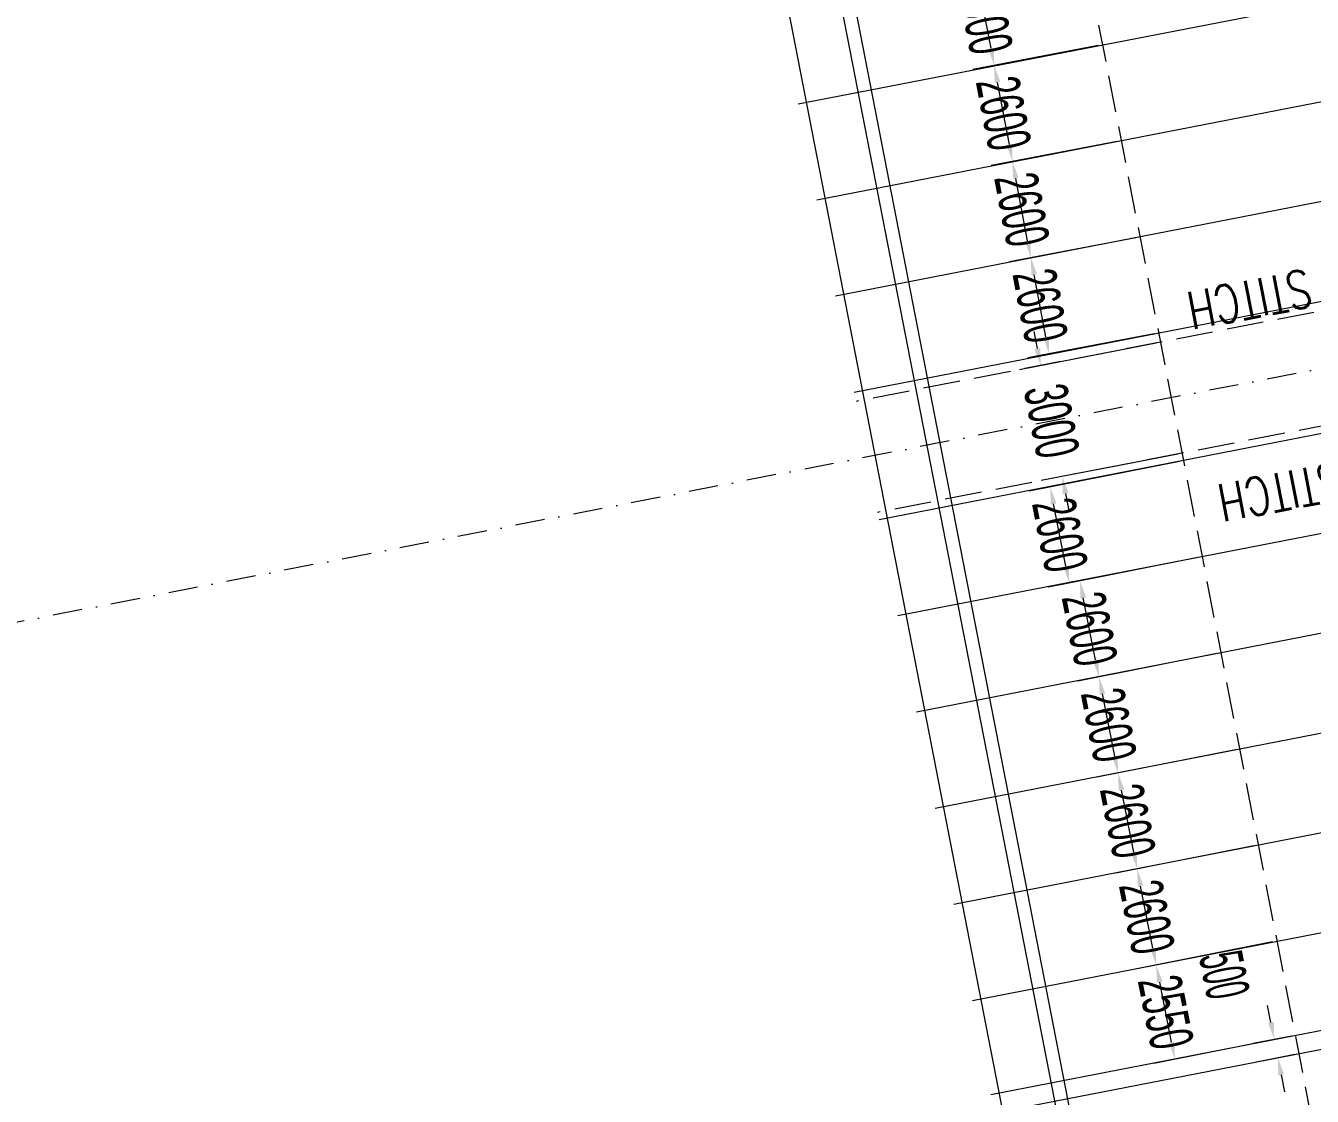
# Model space of a CAD drawing. Header units: millimetres. Extents: x 27228149 to 29012050, y 40856015 to 42918728.
# Drawn here: x 27316400 to 27350557, y 42616292 to 42644719 of the extents above; entities that cross this region are included whole.
import ezdxf

# ---------------------------------------------------------------- set-up
doc = ezdxf.new("R2010")
doc.units = ezdxf.units.MM
doc.header["$LTSCALE"] = 0.05
doc.linetypes.add('DGN Style 3', pattern=[27349.722329, 19535.51595, -7814.20638])
doc.linetypes.add('DGN Style 4', pattern=[31276.361035, 15628.41276, -7814.20638, 19.535516, -7814.20638])
doc.layers.get('Defpoints').update_dxf_attribs({"lineweight": 0})
for name, color, linetype, lineweight in [('OuterEdge_NB', 7, 'Continuous', 0), ('PlacementCurve_NB', 1, 'DGN Style 3', 0), ('S-_ANOT----_A-', 7, 'Continuous', 0), ('S-_ANOT----_T-', 7, 'Continuous', 0), ('S-_GRIDLINE_E- Adjusted', 6, 'DGN Style 4', 0), ('S-_SEG-----_E-NB', 3, 'Continuous', 13), ('S-_WALLLBW-_E-', 40, 'Continuous', 13)]:
    doc.layers.add(name, color=color, linetype=linetype, lineweight=lineweight)
doc.styles.add('Styletxt', font='txt.shx')
doc.styles.add('StyleWORKING', font='WORKING.shx')
doc.dimstyles.new('dim300', dxfattribs={"dimtxt": 750, "dimasz": 750, "dimexe": 375, "dimexo": 375, "dimgap": 375, "dimtad": 1, "dimdec": 0, "dimzin": 11, "dimdsep": 46, "dimtxsty": 'StyleWORKING', "dimsah": 1, "dimcen": 0.09, "dimclrd": 7, "dimclre": 7, "dimadec": 4, "dimazin": 3, "dimtfac": 1, "dimtdec": 0, "dimtmove": 0, "dimatfit": 3, "dimfxl": 1, "dimtolj": 1, "dimtzin": 0, "dimlwd": 0, "dimlwe": 0, "dimarcsym": 0})

# ---------------------------------------------------------------- blocks, each defined once
blk = doc.blocks.new('*D605')
at = {"layer": 'Defpoints', "color": 0, "linetype": 'Continuous', "transparency": 16777216}
for p in [(27344500, 42646769), (27341627, 42646221), (27344986, 42644215)]:
    blk.add_point(p, dxfattribs=at)
at = {"layer": 'S-_ANOT----_A-', "linetype": 'Continuous', "transparency": 16777216}
for p, q in [((27344387, 42646747), (27341062, 42646114)), ((27344873, 42644193), (27341549, 42643560))]:
    blk.add_line(p, q, dxfattribs=at)
at = {"layer": 'S-_ANOT----_A-', "color": 7, "linetype": 'Continuous', "lineweight": 0, "transparency": 16777216}
blk.add_line((27342028, 42644119), (27341713, 42645770), dxfattribs=at)
at = {"layer": 'S-_ANOT----_A-', "color": 7, "linetype": 'Continuous', "transparency": 16777216}
for points in [[(27341789, 42645784), (27341638, 42645755), (27341627, 42646221)], [(27342103, 42644134), (27341953, 42644105), (27342114, 42643667)]]:
    blk.add_solid(points, dxfattribs=at)
at = {"layer": 'S-_ANOT----_A-', "color": 0, "linetype": 'Continuous', "transparency": 16777216, "insert": (27341872, 42644945), "char_height": 1150, "attachment_point": 5, "rotation": 280.7906, "style": 'StyleWORKING'}
blk.add_mtext('\\A1;{\\W0.56522;\\C0;2600}', dxfattribs=at)
blk = doc.blocks.new('*D606')
at = {"layer": 'Defpoints', "color": 0, "linetype": 'Continuous', "transparency": 16777216}
for p in [(27344986, 42644215), (27342114, 42643667), (27345493, 42641665)]:
    blk.add_point(p, dxfattribs=at)
at = {"layer": 'S-_ANOT----_A-', "linetype": 'Continuous', "transparency": 16777216}
for p, q in [((27344873, 42644193), (27341549, 42643560)), ((27345380, 42641643), (27342036, 42641006))]:
    blk.add_line(p, q, dxfattribs=at)
at = {"layer": 'S-_ANOT----_A-', "color": 7, "linetype": 'Continuous', "lineweight": 0, "transparency": 16777216}
blk.add_line((27342515, 42641565), (27342200, 42643215), dxfattribs=at)
at = {"layer": 'S-_ANOT----_A-', "color": 7, "linetype": 'Continuous', "transparency": 16777216}
for points in [[(27342275, 42643230), (27342125, 42643201), (27342114, 42643667)], [(27342590, 42641580), (27342439, 42641551), (27342601, 42641113)]]:
    blk.add_solid(points, dxfattribs=at)
at = {"layer": 'S-_ANOT----_A-', "color": 0, "linetype": 'Continuous', "transparency": 16777216, "insert": (27342359, 42642391), "char_height": 1150, "attachment_point": 5, "rotation": 280.7906, "style": 'StyleWORKING'}
blk.add_mtext('\\A1;{\\W0.56522;\\C0;2600}', dxfattribs=at)
blk = doc.blocks.new('*D607')
at = {"layer": 'Defpoints', "color": 0, "linetype": 'Continuous', "transparency": 16777216}
for p in [(27345493, 42641665), (27342601, 42641113), (27345989, 42639112)]:
    blk.add_point(p, dxfattribs=at)
at = {"layer": 'S-_ANOT----_A-', "linetype": 'Continuous', "transparency": 16777216}
for p, q in [((27345380, 42641643), (27342036, 42641006)), ((27345876, 42639091), (27342523, 42638452))]:
    blk.add_line(p, q, dxfattribs=at)
at = {"layer": 'S-_ANOT----_A-', "color": 7, "linetype": 'Continuous', "lineweight": 0, "transparency": 16777216}
blk.add_line((27343001, 42639011), (27342687, 42640661), dxfattribs=at)
at = {"layer": 'S-_ANOT----_A-', "color": 7, "linetype": 'Continuous', "transparency": 16777216}
for points in [[(27342762, 42640676), (27342612, 42640647), (27342601, 42641113)], [(27343077, 42639026), (27342926, 42638997), (27343088, 42638559)]]:
    blk.add_solid(points, dxfattribs=at)
at = {"layer": 'S-_ANOT----_A-', "color": 0, "linetype": 'Continuous', "transparency": 16777216, "insert": (27342845, 42639837), "char_height": 1150, "attachment_point": 5, "rotation": 280.7906, "style": 'StyleWORKING'}
blk.add_mtext('\\A1;{\\W0.56522;\\C0;2600}', dxfattribs=at)
blk = doc.blocks.new('*D608')
at = {"layer": 'Defpoints', "color": 0, "linetype": 'Continuous', "transparency": 16777216}
for p in [(27347145, 42633174), (27343601, 42632470), (27347632, 42630620)]:
    blk.add_point(p, dxfattribs=at)
at = {"layer": 'S-_ANOT----_A-', "linetype": 'Continuous', "transparency": 16777216}
for p, q in [((27347032, 42633151), (27343037, 42632358)), ((27347519, 42630597), (27343544, 42629808))]:
    blk.add_line(p, q, dxfattribs=at)
at = {"layer": 'S-_ANOT----_A-', "color": 7, "linetype": 'Continuous', "lineweight": 0, "transparency": 16777216}
blk.add_line((27344018, 42630371), (27343691, 42632019), dxfattribs=at)
at = {"layer": 'S-_ANOT----_A-', "color": 7, "linetype": 'Continuous', "transparency": 16777216}
for points in [[(27343766, 42632034), (27343615, 42632004), (27343601, 42632470)], [(27344093, 42630386), (27343943, 42630356), (27344108, 42629920)]]:
    blk.add_solid(points, dxfattribs=at)
at = {"layer": 'S-_ANOT----_A-', "color": 0, "linetype": 'Continuous', "transparency": 16777216, "insert": (27343856, 42631195), "char_height": 1150, "attachment_point": 5, "rotation": 281.2357, "style": 'StyleWORKING'}
blk.add_mtext('\\A1;{\\W0.56522;\\C0;2600}', dxfattribs=at)
blk = doc.blocks.new('*D609')
at = {"layer": 'Defpoints', "color": 0, "linetype": 'Continuous', "transparency": 16777216}
for p in [(27347632, 42630620), (27344390, 42629976), (27348138, 42628070)]:
    blk.add_point(p, dxfattribs=at)
at = {"layer": 'S-_ANOT----_A-', "linetype": 'Continuous', "transparency": 16777216}
for p, q in [((27347519, 42630597), (27343826, 42629864)), ((27348025, 42628047), (27344332, 42627313))]:
    blk.add_line(p, q, dxfattribs=at)
at = {"layer": 'S-_ANOT----_A-', "color": 7, "linetype": 'Continuous', "lineweight": 0, "transparency": 16777216}
blk.add_line((27344806, 42627877), (27344479, 42629525), dxfattribs=at)
at = {"layer": 'S-_ANOT----_A-', "color": 7, "linetype": 'Continuous', "transparency": 16777216}
for points in [[(27344554, 42629539), (27344404, 42629510), (27344390, 42629976)], [(27344882, 42627892), (27344731, 42627862), (27344896, 42627425)]]:
    blk.add_solid(points, dxfattribs=at)
at = {"layer": 'S-_ANOT----_A-', "color": 0, "linetype": 'Continuous', "transparency": 16777216, "insert": (27344644, 42628701), "char_height": 1150, "attachment_point": 5, "rotation": 281.2357, "style": 'StyleWORKING'}
blk.add_mtext('\\A1;{\\W0.56522;\\C0;2600}', dxfattribs=at)
blk = doc.blocks.new('*D610')
at = {"layer": 'Defpoints', "color": 0, "linetype": 'Continuous', "transparency": 16777216}
for p in [(27348138, 42628070), (27344896, 42627425), (27348635, 42625517)]:
    blk.add_point(p, dxfattribs=at)
at = {"layer": 'S-_ANOT----_A-', "linetype": 'Continuous', "transparency": 16777216}
for p, q in [((27348025, 42628047), (27344332, 42627313)), ((27348522, 42625495), (27344839, 42624763))]:
    blk.add_line(p, q, dxfattribs=at)
at = {"layer": 'S-_ANOT----_A-', "color": 7, "linetype": 'Continuous', "lineweight": 0, "transparency": 16777216}
blk.add_line((27345313, 42625327), (27344986, 42626974), dxfattribs=at)
at = {"layer": 'S-_ANOT----_A-', "color": 7, "linetype": 'Continuous', "transparency": 16777216}
for points in [[(27345061, 42626989), (27344911, 42626959), (27344896, 42627425)], [(27345388, 42625341), (27345238, 42625312), (27345403, 42624875)]]:
    blk.add_solid(points, dxfattribs=at)
at = {"layer": 'S-_ANOT----_A-', "color": 0, "linetype": 'Continuous', "transparency": 16777216, "insert": (27345151, 42626151), "char_height": 1150, "attachment_point": 5, "rotation": 281.2357, "style": 'StyleWORKING'}
blk.add_mtext('\\A1;{\\W0.56522;\\C0;2600}', dxfattribs=at)
blk = doc.blocks.new('*D611')
at = {"layer": 'Defpoints', "color": 0, "linetype": 'Continuous', "transparency": 16777216}
for p in [(27348635, 42625517), (27345403, 42624875), (27349122, 42622963)]:
    blk.add_point(p, dxfattribs=at)
at = {"layer": 'S-_ANOT----_A-', "linetype": 'Continuous', "transparency": 16777216}
for p, q in [((27348522, 42625495), (27344839, 42624763)), ((27349009, 42622941), (27345345, 42622213))]:
    blk.add_line(p, q, dxfattribs=at)
at = {"layer": 'S-_ANOT----_A-', "color": 7, "linetype": 'Continuous', "lineweight": 0, "transparency": 16777216}
blk.add_line((27345820, 42622776), (27345492, 42624424), dxfattribs=at)
at = {"layer": 'S-_ANOT----_A-', "color": 7, "linetype": 'Continuous', "transparency": 16777216}
for points in [[(27345568, 42624439), (27345417, 42624409), (27345403, 42624875)], [(27345895, 42622791), (27345744, 42622761), (27345909, 42622325)]]:
    blk.add_solid(points, dxfattribs=at)
at = {"layer": 'S-_ANOT----_A-', "color": 0, "linetype": 'Continuous', "transparency": 16777216, "insert": (27345657, 42623601), "char_height": 1150, "attachment_point": 5, "rotation": 281.2357, "style": 'StyleWORKING'}
blk.add_mtext('\\A1;{\\W0.56522;\\C0;2600}', dxfattribs=at)
blk = doc.blocks.new('*D612')
at = {"layer": 'Defpoints', "color": 0, "linetype": 'Continuous', "transparency": 16777216}
for p in [(27349122, 42622963), (27345909, 42622325), (27349618, 42620411)]:
    blk.add_point(p, dxfattribs=at)
at = {"layer": 'S-_ANOT----_A-', "linetype": 'Continuous', "transparency": 16777216}
for p, q in [((27349009, 42622941), (27345345, 42622213)), ((27349505, 42620389), (27345852, 42619663))]:
    blk.add_line(p, q, dxfattribs=at)
at = {"layer": 'S-_ANOT----_A-', "color": 7, "linetype": 'Continuous', "lineweight": 0, "transparency": 16777216}
blk.add_line((27346326, 42620226), (27345999, 42621874), dxfattribs=at)
at = {"layer": 'S-_ANOT----_A-', "color": 7, "linetype": 'Continuous', "transparency": 16777216}
for points in [[(27346074, 42621889), (27345924, 42621859), (27345909, 42622325)], [(27346401, 42620241), (27346251, 42620211), (27346416, 42619775)]]:
    blk.add_solid(points, dxfattribs=at)
at = {"layer": 'S-_ANOT----_A-', "color": 0, "linetype": 'Continuous', "transparency": 16777216, "insert": (27346164, 42621050), "char_height": 1150, "attachment_point": 5, "rotation": 281.2357, "style": 'StyleWORKING'}
blk.add_mtext('\\A1;{\\W0.56522;\\C0;2600}', dxfattribs=at)
blk = doc.blocks.new('*D1143')
at = {"layer": 'Defpoints', "color": 0, "linetype": 'Continuous', "transparency": 16777216}
for p in [(27349549, 42617800), (27350115, 42617910), (27350210, 42617419)]:
    blk.add_point(p, dxfattribs=at)
at = {"layer": 'S-_ANOT----_A-', "color": 7, "linetype": 'Continuous', "lineweight": 0, "transparency": 16777216}
for p, q in [((27349461, 42618251), (27349373, 42618703)), ((27349732, 42616858), (27349820, 42616406))]:
    blk.add_line(p, q, dxfattribs=at)
at = {"layer": 'S-_ANOT----_A-', "linetype": 'Continuous', "transparency": 16777216}
for p, q in [((27350002, 42617888), (27348985, 42617690)), ((27350098, 42617397), (27349080, 42617199))]:
    blk.add_line(p, q, dxfattribs=at)
at = {"layer": 'S-_ANOT----_A-', "color": 7, "linetype": 'Continuous', "transparency": 16777216}
for points in [[(27349536, 42618266), (27349386, 42618237), (27349549, 42617800)], [(27349808, 42616872), (27349657, 42616843), (27349645, 42617309)]]:
    blk.add_solid(points, dxfattribs=at)
at = {"layer": 'S-_ANOT----_A-', "color": 0, "linetype": 'Continuous', "transparency": 16777216, "insert": (27348222, 42619515), "char_height": 1150, "attachment_point": 5, "rotation": 281.011, "style": 'StyleWORKING'}
blk.add_mtext('\\A1;{\\W0.47826;\\C0;500}', dxfattribs=at)
blk = doc.blocks.new('*D1167')
at = {"layer": 'Defpoints', "color": 0, "linetype": 'Continuous', "transparency": 16777216}
for p in [(27345989, 42639112), (27343088, 42638559), (27346476, 42636558)]:
    blk.add_point(p, dxfattribs=at)
at = {"layer": 'S-_ANOT----_A-', "linetype": 'Continuous', "transparency": 16777216}
for p, q in [((27345876, 42639091), (27342523, 42638452)), ((27346363, 42636537), (27343009, 42635898))]:
    blk.add_line(p, q, dxfattribs=at)
at = {"layer": 'S-_ANOT----_A-', "color": 7, "linetype": 'Continuous', "lineweight": 0, "transparency": 16777216}
blk.add_line((27343488, 42636457), (27343174, 42638107), dxfattribs=at)
at = {"layer": 'S-_ANOT----_A-', "color": 7, "linetype": 'Continuous', "transparency": 16777216}
for points in [[(27343249, 42638122), (27343098, 42638093), (27343088, 42638559)], [(27343563, 42636472), (27343413, 42636443), (27343574, 42636005)]]:
    blk.add_solid(points, dxfattribs=at)
at = {"layer": 'S-_ANOT----_A-', "color": 0, "linetype": 'Continuous', "transparency": 16777216, "insert": (27343332, 42637283), "char_height": 1150, "attachment_point": 5, "rotation": 280.7906, "style": 'StyleWORKING'}
blk.add_mtext('\\A1;{\\W0.56522;\\C0;2600}', dxfattribs=at)
blk = doc.blocks.new('*D1168')
at = {"layer": 'Defpoints', "color": 0, "linetype": 'Continuous', "transparency": 16777216}
for p in [(27346524, 42636313), (27347097, 42633368), (27343920, 42632750)]:
    blk.add_point(p, dxfattribs=at)
at = {"layer": 'S-_ANOT----_A-', "color": 7, "linetype": 'Continuous', "lineweight": 0, "transparency": 16777216}
for p, q in [((27343259, 42636146), (27343172, 42636598)), ((27344008, 42632299), (27344096, 42631847))]:
    blk.add_line(p, q, dxfattribs=at)
at = {"layer": 'S-_ANOT----_A-', "linetype": 'Continuous', "transparency": 16777216}
for p, q in [((27346411, 42636291), (27342783, 42635585)), ((27346984, 42633346), (27343356, 42632640))]:
    blk.add_line(p, q, dxfattribs=at)
at = {"layer": 'S-_ANOT----_A-', "color": 7, "linetype": 'Continuous', "transparency": 16777216}
for points in [[(27343335, 42636161), (27343184, 42636132), (27343347, 42635695)], [(27344083, 42632313), (27343933, 42632284), (27343920, 42632750)]]:
    blk.add_solid(points, dxfattribs=at)
at = {"layer": 'S-_ANOT----_A-', "color": 0, "linetype": 'Continuous', "transparency": 16777216, "insert": (27343635, 42634223), "char_height": 1150, "attachment_point": 5, "rotation": 281.011, "style": 'StyleWORKING'}
blk.add_mtext('\\A1;{\\W0.56522;\\C0;3000}', dxfattribs=at)
blk = doc.blocks.new('*D1169')
at = {"layer": 'Defpoints', "color": 0, "linetype": 'Continuous', "transparency": 16777216}
for p in [(27349618, 42620411), (27346416, 42619775), (27350115, 42617910)]:
    blk.add_point(p, dxfattribs=at)
at = {"layer": 'S-_ANOT----_A-', "linetype": 'Continuous', "transparency": 16777216}
for p, q in [((27349505, 42620389), (27345852, 42619663)), ((27350002, 42617888), (27346349, 42617162))]:
    blk.add_line(p, q, dxfattribs=at)
at = {"layer": 'S-_ANOT----_A-', "color": 7, "linetype": 'Continuous', "lineweight": 0, "transparency": 16777216}
blk.add_line((27346823, 42617725), (27346506, 42619324), dxfattribs=at)
at = {"layer": 'S-_ANOT----_A-', "color": 7, "linetype": 'Continuous', "transparency": 16777216}
for points in [[(27346581, 42619339), (27346430, 42619309), (27346416, 42619775)], [(27346898, 42617740), (27346748, 42617710), (27346913, 42617274)]]:
    blk.add_solid(points, dxfattribs=at)
at = {"layer": 'S-_ANOT----_A-', "color": 0, "linetype": 'Continuous', "transparency": 16777216, "insert": (27346666, 42618525), "char_height": 1150, "attachment_point": 5, "rotation": 281.2357, "style": 'StyleWORKING'}
blk.add_mtext('\\A1;{\\W0.56522;\\C0;2550}', dxfattribs=at)

msp = doc.modelspace()

# ---------------------------------------------------------------- linework, layer by layer
at = {"layer": 'OuterEdge_NB'}
msp.add_line((27354185.8, 42564213.7), (27331699.3, 42679778), dxfattribs=at)
at = {"layer": 'PlacementCurve_NB'}
msp.add_lwpolyline([(27288809.3, 42846343.4, -0.0480477), (27337834.2, 42680971.8), (27359958.8, 42567267.3, 0.0690894), (27451045.4, 42301107.2, 0.1079959), (27694979, 42000696.1, 0.0193193), (27725549.4, 41977271, 0.0146476), (27778701.6, 41940923.9), (27835716.4, 41904662.4)], format="xyb", dxfattribs=at)
at = {"layer": 'S-_GRIDLINE_E- Adjusted'}
msp.add_line((27376224.1, 42640563.9), (27300241, 42625779.1), dxfattribs=at)
at = {"layer": 'S-_SEG-----_E-NB'}
for p, q in [((27336907.9, 42642642.9), (27353084.5, 42645790.5)), ((27353581.1, 42643238.4), (27337404.5, 42640090.7)), ((27354077.7, 42640686.2), (27337901.1, 42637538.6)), ((27338397.7, 42634986.5), (27354574.3, 42638134.1)), ((27355233.3, 42634747.6), (27339056.6, 42631600)), ((27355729.8, 42632195.5), (27339553.2, 42629047.9)), ((27356226.4, 42629643.4), (27340049.8, 42626495.7)), ((27340546.4, 42623943.6), (27356723, 42627091.2)), ((27341043, 42621391.4), (27357219.6, 42624539.1)), ((27341539.6, 42618839.3), (27357716.2, 42621986.9)), ((27342026.7, 42616336.3), (27358203.3, 42619483.9)), ((27358298.8, 42618993.1), (27342122.2, 42615845.5))]:
    msp.add_line(p, q, dxfattribs=at)
at = {"layer": 'S-_SEG-----_E-NB', "linetype": 'DGN Style 3'}
for p, q in [((27354622.1, 42637888.7), (27338445.4, 42634741.1)), ((27355195.1, 42634943.9), (27339018.4, 42631796.3))]:
    msp.add_line(p, q, dxfattribs=at)
at = {"layer": 'S-_WALLLBW-_E-'}
for p, q in [((27352468, 42563879.5), (27329981.5, 42679443.8)), ((27353842.2, 42564146.8), (27331355.7, 42679711.2))]:
    msp.add_line(p, q, dxfattribs=at)

# ---------------------------------------------------------------- texts
at = {"layer": 'S-_ANOT----_T-', "linetype": 'Continuous', "style": 'Styletxt', "width": 0.75}
for p in [(27350419.5, 42638262.2), (27351233.9, 42633154.4)]:
    msp.add_text('STITCH', height=1000, rotation=191.01101, dxfattribs=at).set_placement(p)

# ---------------------------------------------------------------- dimensions: what is measured, and where the dimension line sits
at = {"layer": 'S-_ANOT----_A-', "linetype": 'Continuous'}
for base, p1, p2, angle, text, override, picture, middle, turn in [((27341627.2, 42646221.4), (27344986.4, 42644214.8), (27344499.6, 42646768.8), 100.79064, '{\\W0.56522;\\C0;<>}', {"dimscale": 1000, "dimtxt": 1.15, "dimasz": 0.46, "dimexe": 0.575, "dimexo": 0.115, "dimgap": 0.2875, "dimtad": 1, "dimtih": 0, "dimtoh": 0, "dimlfac": 1, "dimsah": 1, "dimcen": 0, "dimse1": 0, "dimse2": 0, "dimclre": 256, "dimclrt": 0, "dimtol": 0, "dimtfac": 1, "dimtofl": 0, "dimtmove": 2, "dimatfit": 3, "dimfrac": 0, "dimtolj": 1, "dimlwe": 65535}, '*D605', (27341872, 42644944.6), 280.79064), ((27342114, 42643667.3), (27345492.8, 42641664.6), (27344986.4, 42644214.8), 100.79064, '{\\W0.56522;\\C0;<>}', {"dimscale": 1000, "dimtxt": 1.15, "dimasz": 0.46, "dimexe": 0.575, "dimexo": 0.115, "dimgap": 0.2875, "dimtad": 1, "dimtih": 0, "dimtoh": 0, "dimlfac": 1, "dimsah": 1, "dimcen": 0, "dimse1": 0, "dimse2": 0, "dimclre": 256, "dimclrt": 0, "dimtol": 0, "dimtfac": 1, "dimtofl": 0, "dimtmove": 2, "dimatfit": 3, "dimfrac": 0, "dimtolj": 1, "dimlwe": 65535}, '*D606', (27342358.7, 42642390.6), 280.79064), ((27342600.7, 42641113.4), (27345989.4, 42639112.4), (27345492.8, 42641664.6), 100.79064, '{\\W0.56522;\\C0;<>}', {"dimscale": 1000, "dimtxt": 1.15, "dimasz": 0.46, "dimexe": 0.575, "dimexo": 0.115, "dimgap": 0.2875, "dimtad": 1, "dimtih": 0, "dimtoh": 0, "dimlfac": 1, "dimsah": 1, "dimcen": 0, "dimse1": 0, "dimse2": 0, "dimclre": 256, "dimclrt": 0, "dimtol": 0, "dimtfac": 1, "dimtofl": 0, "dimtmove": 2, "dimatfit": 3, "dimfrac": 0, "dimtolj": 1, "dimlwe": 65535}, '*D607', (27342845.5, 42639836.6), 280.79064), ((27343087.5, 42638559.4), (27346476.2, 42636558.4), (27345989.4, 42639112.4), 100.79064, '{\\W0.56522;\\C0;<>}', {"dimscale": 1000, "dimtxt": 1.15, "dimasz": 0.46, "dimexe": 0.575, "dimexo": 0.115, "dimgap": 0.2875, "dimtad": 1, "dimtih": 0, "dimtoh": 0, "dimlfac": 1, "dimsah": 1, "dimcen": 0, "dimse1": 0, "dimse2": 0, "dimclre": 256, "dimclrt": 0, "dimtol": 0, "dimtfac": 1, "dimtofl": 0, "dimtmove": 2, "dimatfit": 3, "dimfrac": 0, "dimtolj": 1, "dimlwe": 65535}, '*D1167', (27343332.3, 42637282.6), 280.79064), ((27343920.2, 42632750.1), (27346523.9, 42636313), (27347096.9, 42633368.2), 101.01101, '{\\W0.56522;\\C0;<>}', {"dimscale": 1000, "dimtxt": 1.15, "dimasz": 0.46, "dimexe": 0.575, "dimexo": 0.115, "dimgap": 0.2875, "dimtad": 1, "dimjust": 0, "dimtih": 0, "dimtoh": 0, "dimlfac": 1, "dimsah": 1, "dimcen": 0, "dimse1": 0, "dimse2": 0, "dimclre": 256, "dimclrt": 0, "dimtol": 0, "dimtfac": 1, "dimtofl": 0, "dimtmove": 2, "dimatfit": 3, "dimfrac": 0, "dimtolj": 1, "dimlwe": 65535}, '*D1168', (27343635.1, 42634222.7), 281.01101), ((27343600.9, 42632469.8), (27347631.7, 42630619.8), (27347144.9, 42633173.8), 101.23569, '{\\W0.56522;\\C0;<>}', {"dimscale": 1000, "dimtxt": 1.15, "dimasz": 0.46, "dimexe": 0.575, "dimexo": 0.115, "dimgap": 0.575, "dimtad": 1, "dimtih": 0, "dimtoh": 0, "dimlfac": 1, "dimsah": 1, "dimcen": 0, "dimse1": 0, "dimse2": 0, "dimclre": 256, "dimclrt": 0, "dimtol": 0, "dimtfac": 1, "dimtofl": 0, "dimtmove": 2, "dimatfit": 3, "dimfrac": 0, "dimtolj": 1, "dimlwe": 65535}, '*D608', (27343855.6, 42631195), 281.23569), ((27344389.5, 42629975.7), (27348138.1, 42628069.5), (27347631.7, 42630619.8), 101.23569, '{\\W0.56522;\\C0;<>}', {"dimscale": 1000, "dimtxt": 1.15, "dimasz": 0.46, "dimexe": 0.575, "dimexo": 0.115, "dimgap": 0.2875, "dimtad": 1, "dimtih": 0, "dimtoh": 0, "dimlfac": 1, "dimsah": 1, "dimcen": 0, "dimse1": 0, "dimse2": 0, "dimclre": 256, "dimclrt": 0, "dimtol": 0, "dimtfac": 1, "dimtofl": 0, "dimtmove": 2, "dimatfit": 3, "dimfrac": 0, "dimtolj": 1, "dimlwe": 65535}, '*D609', (27344644.2, 42628700.9), 281.23569), ((27344896.1, 42627425.5), (27348634.7, 42625517.4), (27348138.1, 42628069.5), 101.23569, '{\\W0.56522;\\C0;<>}', {"dimscale": 1000, "dimtxt": 1.15, "dimasz": 0.46, "dimexe": 0.575, "dimexo": 0.115, "dimgap": 0.2875, "dimtad": 1, "dimtih": 0, "dimtoh": 0, "dimlfac": 1, "dimsah": 1, "dimcen": 0, "dimse1": 0, "dimse2": 0, "dimclre": 256, "dimclrt": 0, "dimtol": 0, "dimtfac": 1, "dimtofl": 0, "dimtmove": 2, "dimatfit": 3, "dimfrac": 0, "dimtolj": 1, "dimlwe": 65535}, '*D610', (27345150.8, 42626150.7), 281.23569), ((27345402.7, 42624875.4), (27349121.5, 42622963.4), (27348634.7, 42625517.4), 101.23569, '{\\W0.56522;\\C0;<>}', {"dimscale": 1000, "dimtxt": 1.15, "dimasz": 0.46, "dimexe": 0.575, "dimexo": 0.115, "dimgap": 0.2875, "dimtad": 1, "dimtih": 0, "dimtoh": 0, "dimlfac": 1, "dimsah": 1, "dimcen": 0, "dimse1": 0, "dimse2": 0, "dimclre": 256, "dimclrt": 0, "dimtol": 0, "dimtfac": 1, "dimtofl": 0, "dimtmove": 2, "dimatfit": 3, "dimfrac": 0, "dimtolj": 1, "dimlwe": 65535}, '*D611', (27345657.4, 42623600.6), 281.23569), ((27345909.3, 42622325.2), (27349618.1, 42620411.2), (27349121.5, 42622963.4), 101.23569, '{\\W0.56522;\\C0;<>}', {"dimscale": 1000, "dimtxt": 1.15, "dimasz": 0.46, "dimexe": 0.575, "dimexo": 0.115, "dimgap": 0.2875, "dimtad": 1, "dimtih": 0, "dimtoh": 0, "dimlfac": 1, "dimsah": 1, "dimcen": 0, "dimse1": 0, "dimse2": 0, "dimclre": 256, "dimclrt": 0, "dimtol": 0, "dimtfac": 1, "dimtofl": 0, "dimtmove": 2, "dimatfit": 3, "dimfrac": 0, "dimtolj": 1, "dimlwe": 65535}, '*D612', (27346163.9, 42621050.4), 281.23569), ((27349549.1, 42617800), (27350210.5, 42617419.3), (27350115, 42617910.1), 101.01101, '{\\W0.47826;\\C0;<>}', {"dimscale": 1000, "dimtxt": 1.15, "dimasz": 0.46, "dimexe": 0.575, "dimexo": 0.115, "dimgap": 0.2875, "dimtad": 1, "dimtih": 0, "dimtoh": 0, "dimlfac": 1, "dimsah": 1, "dimcen": 0, "dimse1": 0, "dimse2": 0, "dimclre": 256, "dimclrt": 0, "dimtol": 0, "dimtfac": 1, "dimtofl": 0, "dimtmove": 2, "dimatfit": 3, "dimfrac": 0, "dimtolj": 1, "dimlwe": 65535}, '*D1143', (27348222.2, 42619514.6), 281.01101), ((27346415.9, 42619775.1), (27350115, 42617910.1), (27349618.1, 42620411.2), 101.23569, '{\\W0.56522;\\C0;<>}', {"dimscale": 1000, "dimtxt": 1.15, "dimasz": 0.46, "dimexe": 0.575, "dimexo": 0.115, "dimgap": 0.2875, "dimtad": 1, "dimtih": 0, "dimtoh": 0, "dimlfac": 1, "dimsah": 1, "dimcen": 0, "dimse1": 0, "dimse2": 0, "dimclre": 256, "dimclrt": 0, "dimtol": 0, "dimtfac": 1, "dimtofl": 0, "dimtmove": 2, "dimatfit": 3, "dimfrac": 0, "dimtolj": 1, "dimlwe": 65535}, '*D1169', (27346665.7, 42618524.8), 281.23569)]:
    dim = msp.add_linear_dim(base=base, p1=p1, p2=p2, angle=angle, text=text, dimstyle='dim300', override=override, dxfattribs=at)
    dim.commit()
    dim.dimension.update_dxf_attribs({"geometry": picture, "text_midpoint": middle, "dimtype": 160, "text_rotation": turn})

doc.saveas('drawing.dxf')
